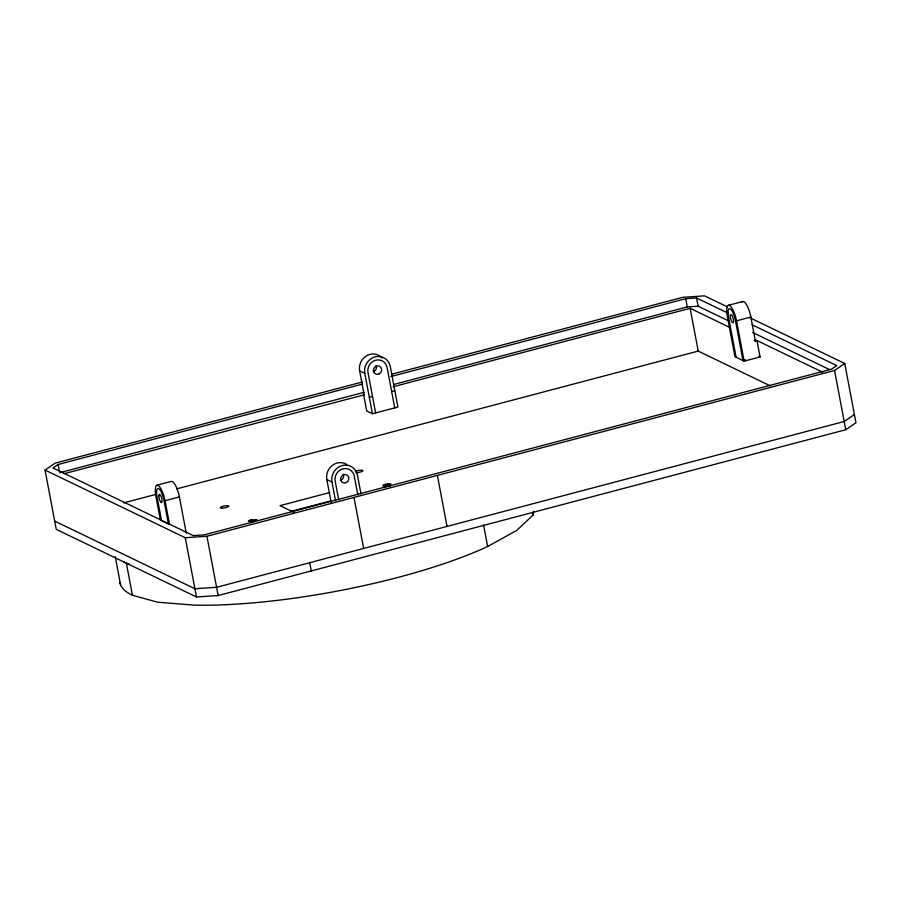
<?xml version="1.0" encoding="UTF-8"?>
<svg xmlns="http://www.w3.org/2000/svg" width="901" height="901" viewBox="0 0 901 901"><rect width="100%" height="100%" fill="white"/><g stroke="black" fill="none" stroke-linecap="round" stroke-linejoin="round"><path stroke-width="1.35" d="M119.867 582.316A211.656 48.688 -10.7 0 0 132.424 595.257L157.63 602.206L194.436 605.145A211.656 48.688 -10.7 0 0 487.655 546.513L516.746 530.396L532.975 515.169L533.651 511.171M750.004 317.794L844.755 363.497L855.95 422.76L845.746 429.732L218.143 595.538L196.474 596.98L56.245 529.337L45.05 470.074L55.254 463.103L362.258 382.001M362.405 384.096L58.114 464.488L53.013 467.979L193.253 535.611L204.076 534.89L831.691 369.095L836.792 365.603L752.144 324.777M45.05 470.074L185.279 537.717L206.948 536.275L834.551 370.469L844.755 363.497M854.396 414.528L844.192 421.499L216.589 587.306L194.92 588.747L54.691 521.105M383.544 484.918L382.79 486.044L386.022 486.112L390.989 484.152L387.531 483.871L383.544 484.918L384.063 487.666M250.219 520.035L248.417 521.262L252.99 521.375L256.853 519.595L250.219 520.035L250.737 522.783M394.739 407.905L397.904 406.959L390.302 366.684A13.774 12.794 -64.3 0 0 375.064 356.875A13.774 12.794 -64.3 0 0 364.804 373.408L372.428 413.739L394.739 407.905L387.126 367.574A10.328 9.596 -64.3 0 0 375.694 360.22A10.328 9.596 -64.3 0 0 368.002 372.62L375.616 412.906M392.149 374.106L682.857 297.307L704.526 295.855L727.265 306.824M390.933 376.562L685.729 298.681L696.552 297.961L728.143 313.199M59.669 472.721L363.97 392.329M393.85 384.434L687.283 306.914L698.106 306.194L728.436 320.824M63.892 473.746L364.173 394.841L359.645 370.93A13.774 12.794 -64.3 0 1 366.696 355.715A13.774 12.794 -64.3 0 1 382.193 358.057M393.174 386.766L690.143 308.3L730.249 327.637M369.331 397.33L372.518 396.485M391.631 391.439L394.818 390.595M728.346 305.315L742.683 301.531M736.511 320.824L750.86 317.028L755.376 340.95L756.964 340.533L760.072 356.942L744.136 361.155L734.957 356.672L727.344 316.397A13.774 3.987 75.2 0 1 729.438 305.439A13.774 3.987 75.2 0 1 736.511 320.824L744.136 361.155M156.887 485.211L171.235 481.427A13.774 3.987 75.2 0 1 179.4 496.935L186.259 533.223M123.606 502.904L156.211 494.289M176.585 488.905L698.23 351.097L770.242 385.831M160.401 520.114L155.896 496.293A13.774 3.987 75.2 0 1 157.99 485.335A13.774 3.987 75.2 0 1 165.063 500.719L179.4 496.935M329.8 492.52L280.031 505.664L293.884 512.342M291 511.408L331.354 500.742M745.6 359.916L742.987 360.591L735.385 320.317A10.328 2.985 75.2 0 0 730.069 308.784A10.328 2.985 75.2 0 0 728.504 316.994L736.117 357.325M123.437 561.65A211.656 48.688 -10.7 0 0 126.365 563.159L129.012 563.891M758.935 356.436L760.072 356.942M752.436 332.401L829.494 369.568M822.782 372.271L755.815 339.981L754.227 340.398L755.376 340.95M359.645 370.93L364.804 373.408M372.428 413.739L366.718 410.991L363.61 394.57M346.829 464.511A13.774 12.794 -64.3 0 0 332.401 465.333A13.774 12.794 -64.3 0 0 326.838 479.569L331.996 482.058L335.51 500.663M834.551 370.469L845.746 429.732M696.552 297.961L698.106 306.194M690.143 308.3L698.23 351.097M685.729 298.681L687.283 306.914M532.468 512.489L532.975 515.169M483.612 525.114L487.655 546.513M437.379 475.401L447.02 526.432M389.514 483.736L390.032 486.484M387.531 483.871L388.049 486.608M385.346 484.299L385.865 487.047M360.997 493.928L357.483 475.334A13.774 12.794 -64.3 0 0 342.245 465.524A13.774 12.794 -64.3 0 0 331.996 482.058M357.81 494.784L354.307 476.224A10.328 9.596 -64.3 0 0 342.876 468.869A10.328 9.596 -64.3 0 0 335.183 481.269L338.697 499.83M354.003 497.42L363.644 548.45M326.838 479.569L331.151 502.431M309.741 562.697L311.295 570.93M252.28 519.494L252.798 522.231M206.948 536.275L218.143 595.538M185.279 537.717L196.474 596.98M165.063 500.719L169.568 524.54M126.365 563.159L132.424 595.257M115.238 556.683L120.554 584.772M58.114 464.488L59.41 471.347M343.236 474.174A4.302 3.998 -64.3 0 1 340.364 480.368M376.055 365.524A4.302 3.998 -64.3 0 1 373.183 371.719M355.456 471.369A4.302 0.991 -10.7 0 1 361.425 470.187A4.302 0.991 -10.7 0 1 361.92 471.516A4.302 0.991 -10.7 0 1 355.951 472.698M741.816 302.308A13.774 3.987 75.2 0 1 750.86 317.028M168.419 523.988L161.549 520.665L157.033 496.8A10.328 2.985 75.2 0 1 158.61 488.579A10.328 2.985 75.2 0 1 163.914 500.111L168.419 523.988M379.344 373.802A4.302 3.998 -64.3 0 0 379.828 366.437A4.302 3.998 -64.3 0 0 373.51 370.052A4.302 3.998 -64.3 0 0 379.344 373.802M730.306 316.003A4.302 1.25 75.2 0 0 732.716 322.772A4.302 1.25 75.2 0 0 732.795 317.197A4.302 1.25 75.2 0 0 730.306 316.003M346.525 482.452A4.302 3.998 -64.3 0 0 347.009 475.086A4.302 3.998 -64.3 0 0 340.702 478.69A4.302 3.998 -64.3 0 0 346.525 482.452M158.846 495.798A4.302 1.25 75.2 0 0 161.245 502.567A4.302 1.25 75.2 0 0 161.324 497.003A4.302 1.25 75.2 0 0 158.846 495.798M221.815 508.141A4.302 0.991 -10.7 0 0 228.719 506.317A4.302 0.991 -10.7 0 0 223.121 506.193A4.302 0.991 -10.7 0 0 221.815 508.141"/></g></svg>
